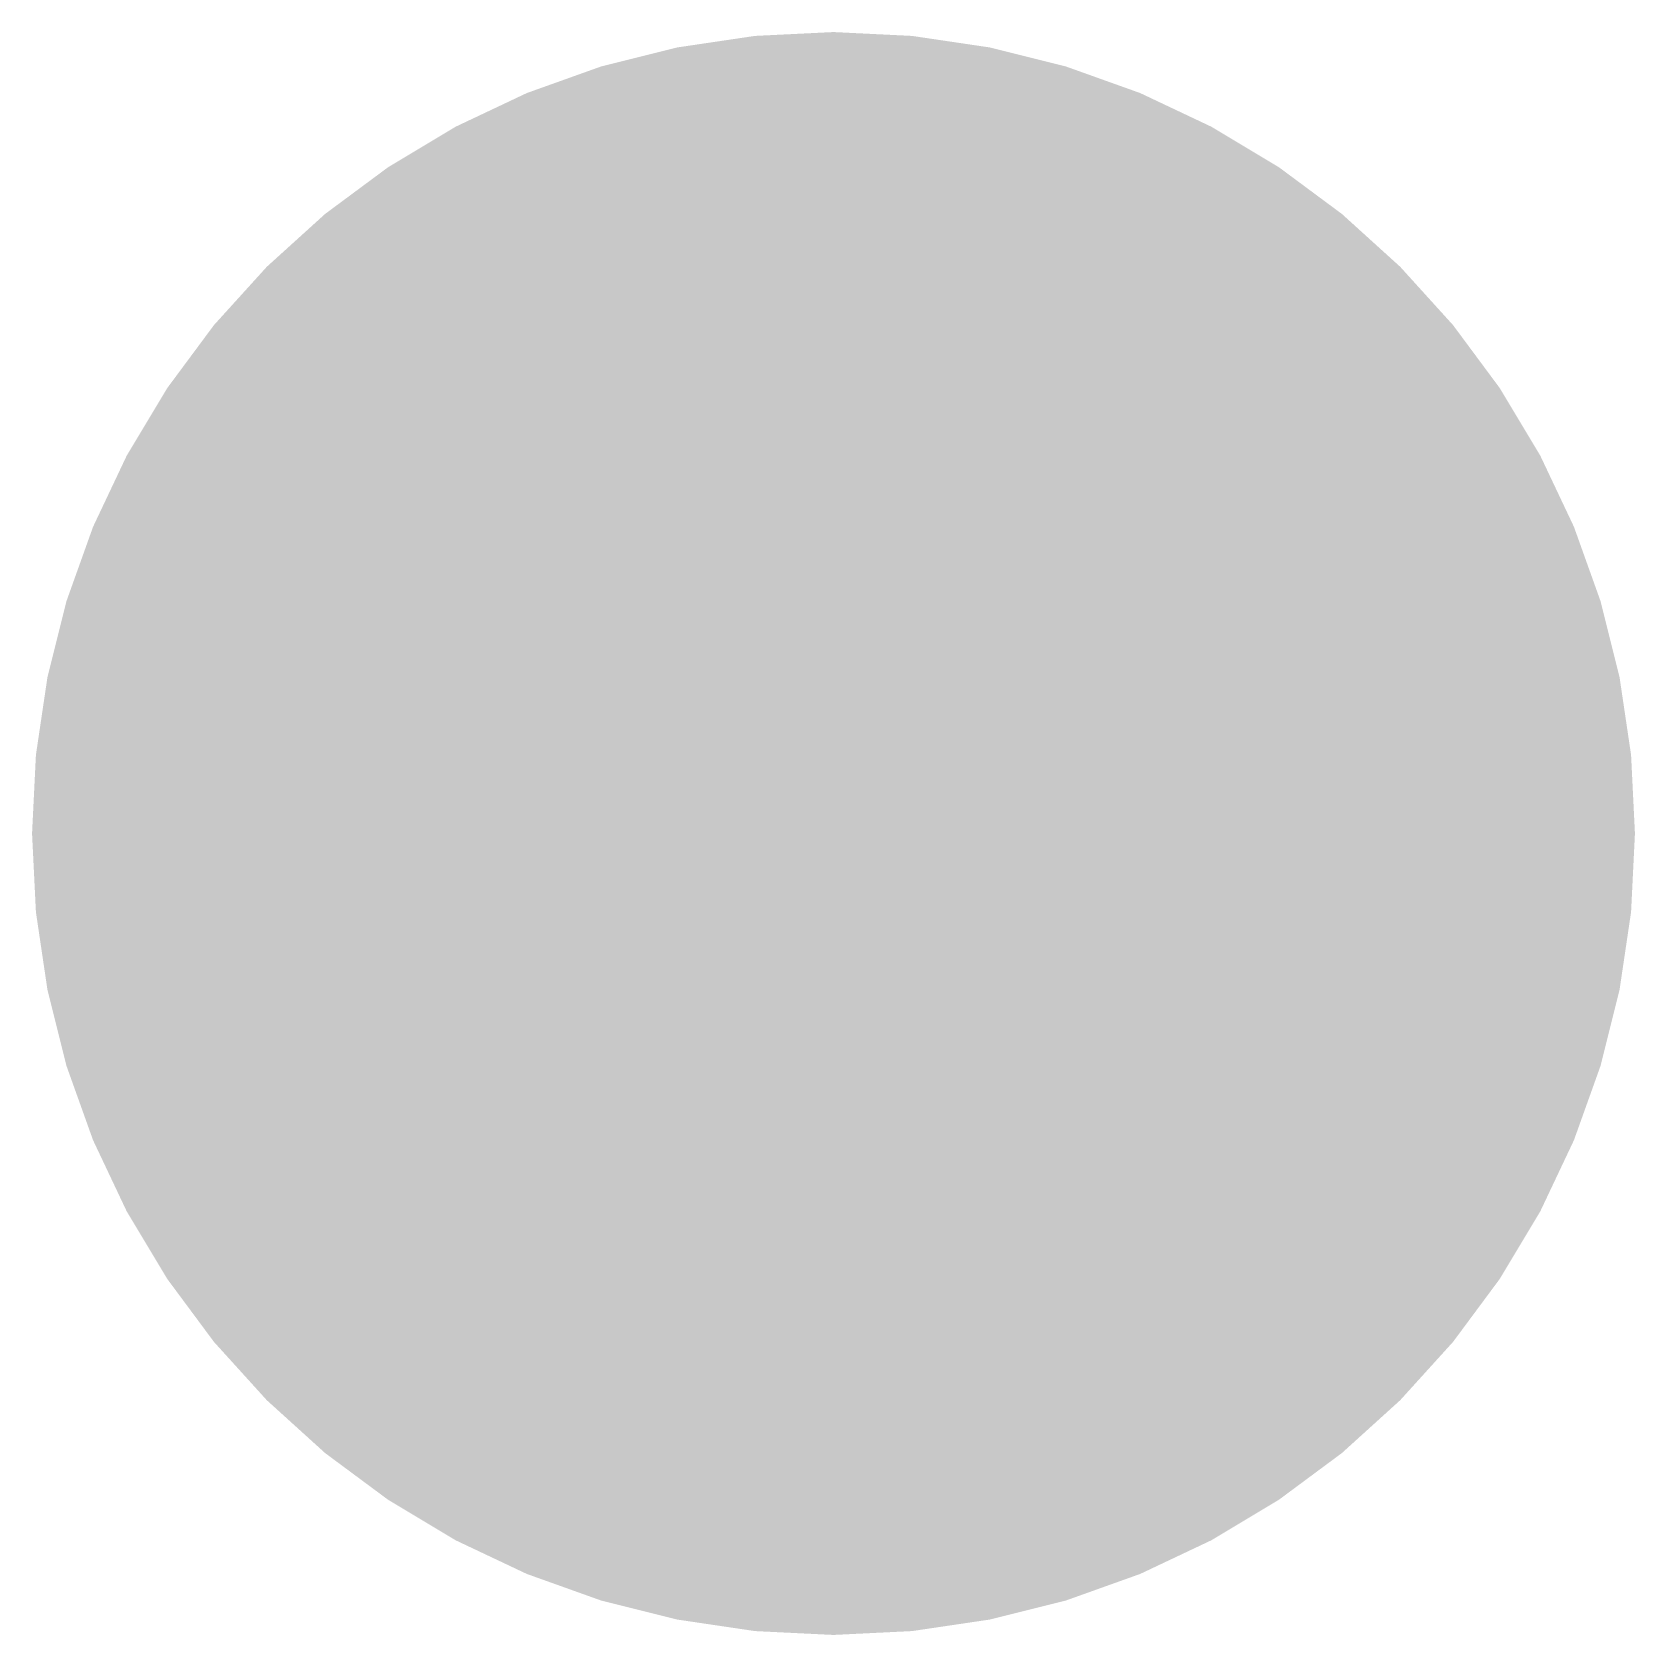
# Model space of a CAD drawing. Extents: x 43 to 178, y 42 to 123.
# Drawn here: x 50.1733 to 50.2734, y 116.7909 to 116.8909 of the extents above; entities that cross this region are included whole.
import ezdxf

# ---------------------------------------------------------------- set-up
doc = ezdxf.new("R2010")
doc.units = 0
doc.header["$MEASUREMENT"] = 0
doc.layers.add('MECHANICAL4', color=56, linetype='CONTINUOUS')

msp = doc.modelspace()

# ---------------------------------------------------------------- linework, layer by layer
at = {"layer": 'MECHANICAL4'}
for points, const_width in [([(50.198348, 116.840876, -1), (50.24835, 116.840876)], 0.05), ([(50.198348, 116.840876, -1), (50.24835, 116.840876)], 0.05), ([(50.198348, 116.840876, -1), (50.24835, 116.840876)], 0.05), ([(50.198348, 116.840876, -1), (50.24835, 116.840876)], 0.05), ([(50.198348, 116.840876, -1), (50.24835, 116.840876)], 0.05), ([(50.198348, 116.840876, -1), (50.24835, 116.840876)], 0.05), ([(50.198348, 116.840876, -1), (50.24835, 116.840876)], 0.05), ([(50.198348, 116.840876, -1), (50.24835, 116.840876)], 0.05), ([(50.198348, 116.840876, -1), (50.24835, 116.840876)], 0.05), ([(50.24835, 116.840876, -1), (50.198348, 116.840876)], 0.05), ([(50.24835, 116.840876, -1), (50.198348, 116.840876)], 0.05), ([(50.24835, 116.840876, -1), (50.198348, 116.840876)], 0.05), ([(50.24835, 116.840876, -1), (50.198348, 116.840876)], 0.05), ([(50.24835, 116.840876, -1), (50.198348, 116.840876)], 0.05), ([(50.24835, 116.840876, -1), (50.198348, 116.840876)], 0.05), ([(50.24835, 116.840876, -1), (50.198348, 116.840876)], 0.05), ([(50.24835, 116.840876, -1), (50.198348, 116.840876)], 0.05), ([(50.24835, 116.840876, -1), (50.198348, 116.840876)], 0.05), ([(50.185851, 116.840876, -1), (50.21085, 116.840876)], 0.024999), ([(50.185851, 116.840876, -1), (50.21085, 116.840876)], 0.024999), ([(50.185851, 116.840876, -1), (50.21085, 116.840876)], 0.024999), ([(50.185851, 116.840876, -1), (50.21085, 116.840876)], 0.024999), ([(50.185851, 116.840876, -1), (50.21085, 116.840876)], 0.024999), ([(50.185851, 116.840876, -1), (50.21085, 116.840876)], 0.024999), ([(50.185851, 116.840876, -1), (50.21085, 116.840876)], 0.024999), ([(50.185851, 116.840876, -1), (50.21085, 116.840876)], 0.024999), ([(50.185851, 116.840876, -1), (50.21085, 116.840876)], 0.024999), ([(50.185851, 116.840876, -1), (50.21085, 116.840876)], 0.024999), ([(50.185851, 116.840876, -1), (50.21085, 116.840876)], 0.024999), ([(50.185851, 116.840876, -1), (50.21085, 116.840876)], 0.024999), ([(50.185851, 116.840876, -1), (50.21085, 116.840876)], 0.024999), ([(50.185851, 116.840876, -1), (50.21085, 116.840876)], 0.024999), ([(50.185851, 116.840876, -1), (50.21085, 116.840876)], 0.024999), ([(50.185851, 116.840876, -1), (50.21085, 116.840876)], 0.024999), ([(50.185851, 116.840876, -1), (50.21085, 116.840876)], 0.024999), ([(50.185851, 116.840876, -1), (50.21085, 116.840876)], 0.024999), ([(50.235848, 116.840876, -1), (50.260847, 116.840876)], 0.024999), ([(50.235848, 116.840876, -1), (50.260847, 116.840876)], 0.024999), ([(50.235848, 116.840876, -1), (50.260847, 116.840876)], 0.024999), ([(50.235848, 116.840876, -1), (50.260847, 116.840876)], 0.024999), ([(50.235848, 116.840876, -1), (50.260847, 116.840876)], 0.024999), ([(50.235848, 116.840876, -1), (50.260847, 116.840876)], 0.024999), ([(50.235848, 116.840876, -1), (50.260847, 116.840876)], 0.024999), ([(50.235848, 116.840876, -1), (50.260847, 116.840876)], 0.024999), ([(50.235848, 116.840876, -1), (50.260847, 116.840876)], 0.024999), ([(50.235848, 116.840876, -1), (50.260847, 116.840876)], 0.024999), ([(50.235848, 116.840876, -1), (50.260847, 116.840876)], 0.024999), ([(50.235848, 116.840876, -1), (50.260847, 116.840876)], 0.024999), ([(50.235848, 116.840876, -1), (50.260847, 116.840876)], 0.024999), ([(50.235848, 116.840876, -1), (50.260847, 116.840876)], 0.024999), ([(50.235848, 116.840876, -1), (50.260847, 116.840876)], 0.024999), ([(50.235848, 116.840876, -1), (50.260847, 116.840876)], 0.024999), ([(50.235848, 116.840876, -1), (50.260847, 116.840876)], 0.024999), ([(50.235848, 116.840876, -1), (50.260847, 116.840876)], 0.024999), ([(50.210852, 116.840876, -1), (50.185848, 116.840876)], 0.024999), ([(50.210852, 116.840876, -1), (50.185848, 116.840876)], 0.024999), ([(50.210852, 116.840876, -1), (50.185848, 116.840876)], 0.024999), ([(50.210852, 116.840876, -1), (50.185848, 116.840876)], 0.024999), ([(50.210852, 116.840876, -1), (50.185848, 116.840876)], 0.024999), ([(50.210852, 116.840876, -1), (50.185848, 116.840876)], 0.024999), ([(50.210852, 116.840876, -1), (50.185848, 116.840876)], 0.024999), ([(50.210852, 116.840876, -1), (50.185848, 116.840876)], 0.024999), ([(50.210852, 116.840876, -1), (50.185848, 116.840876)], 0.024999), ([(50.210852, 116.840876, -1), (50.185848, 116.840876)], 0.024999), ([(50.210852, 116.840876, -1), (50.185848, 116.840876)], 0.024999), ([(50.210852, 116.840876, -1), (50.185848, 116.840876)], 0.024999), ([(50.210852, 116.840876, -1), (50.185848, 116.840876)], 0.024999), ([(50.210852, 116.840876, -1), (50.185848, 116.840876)], 0.024999), ([(50.210852, 116.840876, -1), (50.185848, 116.840876)], 0.024999), ([(50.210852, 116.840876, -1), (50.185848, 116.840876)], 0.024999), ([(50.210852, 116.840876, -1), (50.185848, 116.840876)], 0.024999), ([(50.210852, 116.840876, -1), (50.185848, 116.840876)], 0.024999), ([(50.260847, 116.840876, -1), (50.235848, 116.840876)], 0.024999), ([(50.260847, 116.840876, -1), (50.235848, 116.840876)], 0.024999), ([(50.260847, 116.840876, -1), (50.235848, 116.840876)], 0.024999), ([(50.260847, 116.840876, -1), (50.235848, 116.840876)], 0.024999), ([(50.260847, 116.840876, -1), (50.235848, 116.840876)], 0.024999), ([(50.260847, 116.840876, -1), (50.235848, 116.840876)], 0.024999), ([(50.260847, 116.840876, -1), (50.235848, 116.840876)], 0.024999), ([(50.260847, 116.840876, -1), (50.235848, 116.840876)], 0.024999), ([(50.260847, 116.840876, -1), (50.235848, 116.840876)], 0.024999), ([(50.260847, 116.840876, -1), (50.235848, 116.840876)], 0.024999), ([(50.260847, 116.840876, -1), (50.235848, 116.840876)], 0.024999), ([(50.260847, 116.840876, -1), (50.235848, 116.840876)], 0.024999), ([(50.260847, 116.840876, -1), (50.235848, 116.840876)], 0.024999), ([(50.260847, 116.840876, -1), (50.235848, 116.840876)], 0.024999), ([(50.260847, 116.840876, -1), (50.235848, 116.840876)], 0.024999), ([(50.260847, 116.840876, -1), (50.235848, 116.840876)], 0.024999), ([(50.260847, 116.840876, -1), (50.235848, 116.840876)], 0.024999), ([(50.260847, 116.840876, -1), (50.235848, 116.840876)], 0.024999)]:
    msp.add_lwpolyline(points, format="xyb", dxfattribs=dict(at, const_width=const_width))
for points, const_width in [([(50.185848, 116.840876, 1), (50.210847, 116.840876, 1)], 0.024999), ([(50.185848, 116.840876, 1), (50.210847, 116.840876, 1)], 0.024999), ([(50.185848, 116.840876, 1), (50.210847, 116.840876, 1)], 0.024999), ([(50.185848, 116.840876, 1), (50.210847, 116.840876, 1)], 0.024999), ([(50.185848, 116.840876, 1), (50.210847, 116.840876, 1)], 0.024999), ([(50.185848, 116.840876, 1), (50.210847, 116.840876, 1)], 0.024999), ([(50.185848, 116.840876, 1), (50.210847, 116.840876, 1)], 0.024999), ([(50.185848, 116.840876, 1), (50.210847, 116.840876, 1)], 0.024999), ([(50.185848, 116.840876, 1), (50.210847, 116.840876, 1)], 0.024999), ([(50.185848, 116.840876, 1), (50.210847, 116.840876, 1)], 0.024999), ([(50.185848, 116.840876, 1), (50.210847, 116.840876, 1)], 0.024999), ([(50.185848, 116.840876, 1), (50.210847, 116.840876, 1)], 0.024999), ([(50.185848, 116.840876, 1), (50.210847, 116.840876, 1)], 0.024999), ([(50.185848, 116.840876, 1), (50.210847, 116.840876, 1)], 0.024999), ([(50.185848, 116.840876, 1), (50.210847, 116.840876, 1)], 0.024999), ([(50.185848, 116.840876, 1), (50.210847, 116.840876, 1)], 0.024999), ([(50.185848, 116.840876, 1), (50.210847, 116.840876, 1)], 0.024999), ([(50.185848, 116.840876, 1), (50.210847, 116.840876, 1)], 0.024999), ([(50.235851, 116.840876, 1), (50.260849, 116.840876, 1)], 0.024999), ([(50.235851, 116.840876, 1), (50.260849, 116.840876, 1)], 0.024999), ([(50.235851, 116.840876, 1), (50.260849, 116.840876, 1)], 0.024999), ([(50.235851, 116.840876, 1), (50.260849, 116.840876, 1)], 0.024999), ([(50.235851, 116.840876, 1), (50.260849, 116.840876, 1)], 0.024999), ([(50.235851, 116.840876, 1), (50.260849, 116.840876, 1)], 0.024999), ([(50.235851, 116.840876, 1), (50.260849, 116.840876, 1)], 0.024999), ([(50.235851, 116.840876, 1), (50.260849, 116.840876, 1)], 0.024999), ([(50.235851, 116.840876, 1), (50.260849, 116.840876, 1)], 0.024999), ([(50.235851, 116.840876, 1), (50.260849, 116.840876, 1)], 0.024999), ([(50.235851, 116.840876, 1), (50.260849, 116.840876, 1)], 0.024999), ([(50.235851, 116.840876, 1), (50.260849, 116.840876, 1)], 0.024999), ([(50.235851, 116.840876, 1), (50.260849, 116.840876, 1)], 0.024999), ([(50.235851, 116.840876, 1), (50.260849, 116.840876, 1)], 0.024999), ([(50.235851, 116.840876, 1), (50.260849, 116.840876, 1)], 0.024999), ([(50.235851, 116.840876, 1), (50.260849, 116.840876, 1)], 0.024999), ([(50.235851, 116.840876, 1), (50.260849, 116.840876, 1)], 0.024999), ([(50.235851, 116.840876, 1), (50.260849, 116.840876, 1)], 0.024999), ([(50.1796, 116.840876, 1), (50.192097, 116.840876, 1)], 0.012499), ([(50.1796, 116.840876, 1), (50.192097, 116.840876, 1)], 0.012499), ([(50.1796, 116.840876, 1), (50.192097, 116.840876, 1)], 0.012499), ([(50.1796, 116.840876, 1), (50.192097, 116.840876, 1)], 0.012499), ([(50.1796, 116.840876, 1), (50.192097, 116.840876, 1)], 0.012499), ([(50.1796, 116.840876, 1), (50.192097, 116.840876, 1)], 0.012499), ([(50.1796, 116.840876, 1), (50.192097, 116.840876, 1)], 0.012499), ([(50.1796, 116.840876, 1), (50.192097, 116.840876, 1)], 0.012499), ([(50.1796, 116.840876, 1), (50.192097, 116.840876, 1)], 0.012499), ([(50.1796, 116.840876, 1), (50.192097, 116.840876, 1)], 0.012499), ([(50.1796, 116.840876, 1), (50.192097, 116.840876, 1)], 0.012499), ([(50.1796, 116.840876, 1), (50.192097, 116.840876, 1)], 0.012499), ([(50.1796, 116.840876, 1), (50.192097, 116.840876, 1)], 0.012499), ([(50.1796, 116.840876, 1), (50.192097, 116.840876, 1)], 0.012499), ([(50.1796, 116.840876, 1), (50.192097, 116.840876, 1)], 0.012499), ([(50.1796, 116.840876, 1), (50.192097, 116.840876, 1)], 0.012499), ([(50.1796, 116.840876, 1), (50.192097, 116.840876, 1)], 0.012499), ([(50.1796, 116.840876, 1), (50.192097, 116.840876, 1)], 0.012499), ([(50.179602, 116.840876, 1), (50.192099, 116.840876, 1)], 0.012499), ([(50.179602, 116.840876, 1), (50.192099, 116.840876, 1)], 0.012499), ([(50.179602, 116.840876, 1), (50.192099, 116.840876, 1)], 0.012499), ([(50.179602, 116.840876, 1), (50.192099, 116.840876, 1)], 0.012499), ([(50.179602, 116.840876, 1), (50.192099, 116.840876, 1)], 0.012499), ([(50.179602, 116.840876, 1), (50.192099, 116.840876, 1)], 0.012499), ([(50.179602, 116.840876, 1), (50.192099, 116.840876, 1)], 0.012499), ([(50.179602, 116.840876, 1), (50.192099, 116.840876, 1)], 0.012499), ([(50.179602, 116.840876, 1), (50.192099, 116.840876, 1)], 0.012499), ([(50.179602, 116.840876, 1), (50.192099, 116.840876, 1)], 0.012499), ([(50.179602, 116.840876, 1), (50.192099, 116.840876, 1)], 0.012499), ([(50.179602, 116.840876, 1), (50.192099, 116.840876, 1)], 0.012499), ([(50.179602, 116.840876, 1), (50.192099, 116.840876, 1)], 0.012499), ([(50.179602, 116.840876, 1), (50.192099, 116.840876, 1)], 0.012499), ([(50.179602, 116.840876, 1), (50.192099, 116.840876, 1)], 0.012499), ([(50.179602, 116.840876, 1), (50.192099, 116.840876, 1)], 0.012499), ([(50.179602, 116.840876, 1), (50.192099, 116.840876, 1)], 0.012499), ([(50.179602, 116.840876, 1), (50.192099, 116.840876, 1)], 0.012499), ([(50.204601, 116.840876, 1), (50.217098, 116.840876, 1)], 0.012499), ([(50.204601, 116.840876, 1), (50.217098, 116.840876, 1)], 0.012499), ([(50.204601, 116.840876, 1), (50.217098, 116.840876, 1)], 0.012499), ([(50.204601, 116.840876, 1), (50.217098, 116.840876, 1)], 0.012499), ([(50.204601, 116.840876, 1), (50.217098, 116.840876, 1)], 0.012499), ([(50.204601, 116.840876, 1), (50.217098, 116.840876, 1)], 0.012499), ([(50.204601, 116.840876, 1), (50.217098, 116.840876, 1)], 0.012499), ([(50.204601, 116.840876, 1), (50.217098, 116.840876, 1)], 0.012499), ([(50.204601, 116.840876, 1), (50.217098, 116.840876, 1)], 0.012499), ([(50.204601, 116.840876, 1), (50.217098, 116.840876, 1)], 0.012499), ([(50.204601, 116.840876, 1), (50.217098, 116.840876, 1)], 0.012499), ([(50.204601, 116.840876, 1), (50.217098, 116.840876, 1)], 0.012499), ([(50.204601, 116.840876, 1), (50.217098, 116.840876, 1)], 0.012499), ([(50.204601, 116.840876, 1), (50.217098, 116.840876, 1)], 0.012499), ([(50.204601, 116.840876, 1), (50.217098, 116.840876, 1)], 0.012499), ([(50.204601, 116.840876, 1), (50.217098, 116.840876, 1)], 0.012499), ([(50.204601, 116.840876, 1), (50.217098, 116.840876, 1)], 0.012499), ([(50.204601, 116.840876, 1), (50.217098, 116.840876, 1)], 0.012499), ([(50.204604, 116.840876, 1), (50.2171, 116.840876, 1)], 0.012499), ([(50.204604, 116.840876, 1), (50.2171, 116.840876, 1)], 0.012499), ([(50.204604, 116.840876, 1), (50.2171, 116.840876, 1)], 0.012499), ([(50.204604, 116.840876, 1), (50.2171, 116.840876, 1)], 0.012499), ([(50.204604, 116.840876, 1), (50.2171, 116.840876, 1)], 0.012499), ([(50.204604, 116.840876, 1), (50.2171, 116.840876, 1)], 0.012499), ([(50.204604, 116.840876, 1), (50.2171, 116.840876, 1)], 0.012499), ([(50.204604, 116.840876, 1), (50.2171, 116.840876, 1)], 0.012499), ([(50.204604, 116.840876, 1), (50.2171, 116.840876, 1)], 0.012499), ([(50.204604, 116.840876, 1), (50.2171, 116.840876, 1)], 0.012499), ([(50.204604, 116.840876, 1), (50.2171, 116.840876, 1)], 0.012499), ([(50.204604, 116.840876, 1), (50.2171, 116.840876, 1)], 0.012499), ([(50.204604, 116.840876, 1), (50.2171, 116.840876, 1)], 0.012499), ([(50.204604, 116.840876, 1), (50.2171, 116.840876, 1)], 0.012499), ([(50.204604, 116.840876, 1), (50.2171, 116.840876, 1)], 0.012499), ([(50.204604, 116.840876, 1), (50.2171, 116.840876, 1)], 0.012499), ([(50.204604, 116.840876, 1), (50.2171, 116.840876, 1)], 0.012499), ([(50.204604, 116.840876, 1), (50.2171, 116.840876, 1)], 0.012499), ([(50.2296, 116.840876, 1), (50.242097, 116.840876, 1)], 0.012499), ([(50.2296, 116.840876, 1), (50.242097, 116.840876, 1)], 0.012499), ([(50.2296, 116.840876, 1), (50.242097, 116.840876, 1)], 0.012499), ([(50.2296, 116.840876, 1), (50.242097, 116.840876, 1)], 0.012499), ([(50.2296, 116.840876, 1), (50.242097, 116.840876, 1)], 0.012499), ([(50.2296, 116.840876, 1), (50.242097, 116.840876, 1)], 0.012499), ([(50.2296, 116.840876, 1), (50.242097, 116.840876, 1)], 0.012499), ([(50.2296, 116.840876, 1), (50.242097, 116.840876, 1)], 0.012499), ([(50.2296, 116.840876, 1), (50.242097, 116.840876, 1)], 0.012499), ([(50.2296, 116.840876, 1), (50.242097, 116.840876, 1)], 0.012499), ([(50.2296, 116.840876, 1), (50.242097, 116.840876, 1)], 0.012499), ([(50.2296, 116.840876, 1), (50.242097, 116.840876, 1)], 0.012499), ([(50.2296, 116.840876, 1), (50.242097, 116.840876, 1)], 0.012499), ([(50.2296, 116.840876, 1), (50.242097, 116.840876, 1)], 0.012499), ([(50.2296, 116.840876, 1), (50.242097, 116.840876, 1)], 0.012499), ([(50.2296, 116.840876, 1), (50.242097, 116.840876, 1)], 0.012499), ([(50.2296, 116.840876, 1), (50.242097, 116.840876, 1)], 0.012499), ([(50.2296, 116.840876, 1), (50.242097, 116.840876, 1)], 0.012499), ([(50.2296, 116.840876, 1), (50.242097, 116.840876, 1)], 0.012499), ([(50.2296, 116.840876, 1), (50.242097, 116.840876, 1)], 0.012499), ([(50.2296, 116.840876, 1), (50.242097, 116.840876, 1)], 0.012499), ([(50.2296, 116.840876, 1), (50.242097, 116.840876, 1)], 0.012499), ([(50.2296, 116.840876, 1), (50.242097, 116.840876, 1)], 0.012499), ([(50.2296, 116.840876, 1), (50.242097, 116.840876, 1)], 0.012499), ([(50.2296, 116.840876, 1), (50.242097, 116.840876, 1)], 0.012499), ([(50.2296, 116.840876, 1), (50.242097, 116.840876, 1)], 0.012499), ([(50.2296, 116.840876, 1), (50.242097, 116.840876, 1)], 0.012499), ([(50.2296, 116.840876, 1), (50.242097, 116.840876, 1)], 0.012499), ([(50.2296, 116.840876, 1), (50.242097, 116.840876, 1)], 0.012499), ([(50.2296, 116.840876, 1), (50.242097, 116.840876, 1)], 0.012499), ([(50.2296, 116.840876, 1), (50.242097, 116.840876, 1)], 0.012499), ([(50.2296, 116.840876, 1), (50.242097, 116.840876, 1)], 0.012499), ([(50.2296, 116.840876, 1), (50.242097, 116.840876, 1)], 0.012499), ([(50.2296, 116.840876, 1), (50.242097, 116.840876, 1)], 0.012499), ([(50.2296, 116.840876, 1), (50.242097, 116.840876, 1)], 0.012499), ([(50.2296, 116.840876, 1), (50.242097, 116.840876, 1)], 0.012499), ([(50.254599, 116.840876, 1), (50.267095, 116.840876, 1)], 0.012499), ([(50.254599, 116.840876, 1), (50.267095, 116.840876, 1)], 0.012499), ([(50.254599, 116.840876, 1), (50.267095, 116.840876, 1)], 0.012499), ([(50.254599, 116.840876, 1), (50.267095, 116.840876, 1)], 0.012499), ([(50.254599, 116.840876, 1), (50.267095, 116.840876, 1)], 0.012499), ([(50.254599, 116.840876, 1), (50.267095, 116.840876, 1)], 0.012499), ([(50.254599, 116.840876, 1), (50.267095, 116.840876, 1)], 0.012499), ([(50.254599, 116.840876, 1), (50.267095, 116.840876, 1)], 0.012499), ([(50.254599, 116.840876, 1), (50.267095, 116.840876, 1)], 0.012499), ([(50.254599, 116.840876, 1), (50.267095, 116.840876, 1)], 0.012499), ([(50.254599, 116.840876, 1), (50.267095, 116.840876, 1)], 0.012499), ([(50.254599, 116.840876, 1), (50.267095, 116.840876, 1)], 0.012499), ([(50.254599, 116.840876, 1), (50.267095, 116.840876, 1)], 0.012499), ([(50.254599, 116.840876, 1), (50.267095, 116.840876, 1)], 0.012499), ([(50.254599, 116.840876, 1), (50.267095, 116.840876, 1)], 0.012499), ([(50.254599, 116.840876, 1), (50.267095, 116.840876, 1)], 0.012499), ([(50.254599, 116.840876, 1), (50.267095, 116.840876, 1)], 0.012499), ([(50.254599, 116.840876, 1), (50.267095, 116.840876, 1)], 0.012499), ([(50.254599, 116.840876, 1), (50.267095, 116.840876, 1)], 0.012499), ([(50.254599, 116.840876, 1), (50.267095, 116.840876, 1)], 0.012499), ([(50.254599, 116.840876, 1), (50.267095, 116.840876, 1)], 0.012499), ([(50.254599, 116.840876, 1), (50.267095, 116.840876, 1)], 0.012499), ([(50.254599, 116.840876, 1), (50.267095, 116.840876, 1)], 0.012499), ([(50.254599, 116.840876, 1), (50.267095, 116.840876, 1)], 0.012499), ([(50.254599, 116.840876, 1), (50.267095, 116.840876, 1)], 0.012499), ([(50.254599, 116.840876, 1), (50.267095, 116.840876, 1)], 0.012499), ([(50.254599, 116.840876, 1), (50.267095, 116.840876, 1)], 0.012499), ([(50.254599, 116.840876, 1), (50.267095, 116.840876, 1)], 0.012499), ([(50.254599, 116.840876, 1), (50.267095, 116.840876, 1)], 0.012499), ([(50.254599, 116.840876, 1), (50.267095, 116.840876, 1)], 0.012499), ([(50.254599, 116.840876, 1), (50.267095, 116.840876, 1)], 0.012499), ([(50.254599, 116.840876, 1), (50.267095, 116.840876, 1)], 0.012499), ([(50.254599, 116.840876, 1), (50.267095, 116.840876, 1)], 0.012499), ([(50.254599, 116.840876, 1), (50.267095, 116.840876, 1)], 0.012499), ([(50.254599, 116.840876, 1), (50.267095, 116.840876, 1)], 0.012499), ([(50.254599, 116.840876, 1), (50.267095, 116.840876, 1)], 0.012499)]:
    msp.add_lwpolyline(points, format="xyb", close=True, dxfattribs=dict(at, const_width=const_width))

doc.saveas('drawing.dxf')
